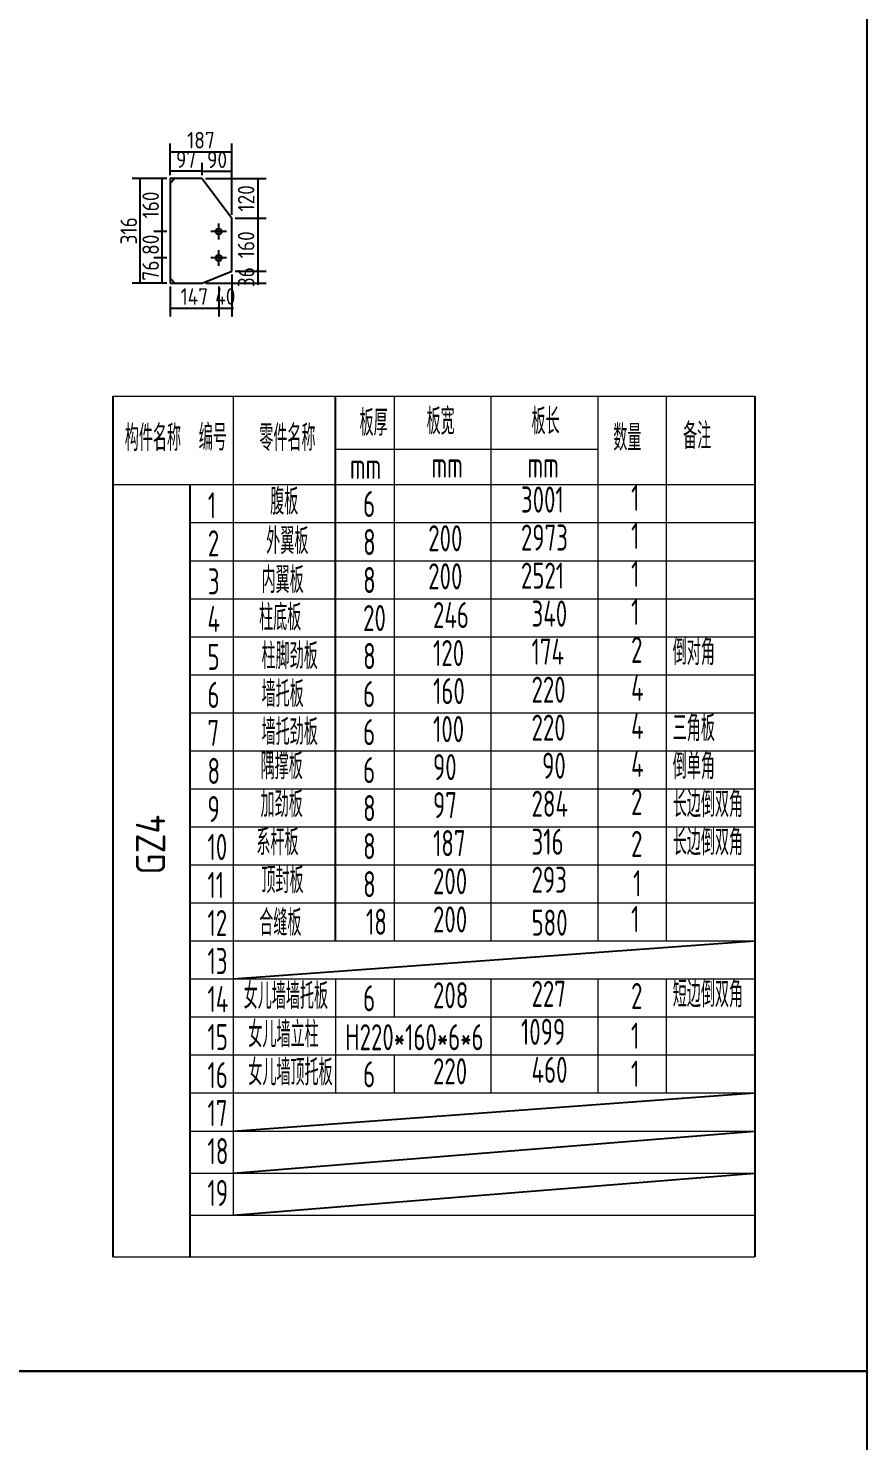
# Model space of a CAD drawing. Extents: x 533809 to 747315, y -17138 to 180511.
# Drawn here: x 647204 to 652269, y 137842 to 146370 of the extents above; entities that cross this region are included whole.
import ezdxf

# ---------------------------------------------------------------- set-up
doc = ezdxf.new("R2010")
doc.units = 0
doc.header["$LTSCALE"] = 1000
doc.header["$MEASUREMENT"] = 0
doc.linetypes.add('CENTER', pattern=[50.8, 31.75, -6.35, 6.35, -6.35])
doc.layers.add('轴线层', color=1, linetype='CENTER', lineweight=15)
doc.layers.add('钢架', color=7, linetype='Continuous', lineweight=25)
doc.styles.add('hz', font='gbenor.shx', dxfattribs={"width": 0.75, "height": 100, "bigfont": 'gbcbig.shx'})
doc.styles.get("Standard").update_dxf_attribs({"font": 'gbenor.shx', "bigfont": 'gbcbig.shx'})
doc.dimstyles.get("Standard").update_dxf_attribs({"dimscale": 100, "dimtxt": 3.5, "dimasz": 1, "dimexe": 2.5, "dimexo": 3, "dimgap": 1.5, "dimtad": 1, "dimdec": 0, "dimzin": 0, "dimdsep": 46, "dimtxsty": 'Standard', "dimblk": 'ARCHTICK', "dimcen": 0.09, "dimadec": 0, "dimazin": 0, "dimtfac": 1, "dimtdec": 0, "dimtix": 1, "dimtmove": 2, "dimatfit": 3, "dimfxl": 1, "dimtolj": 1, "dimtzin": 0, "dimarcsym": 0})

# ---------------------------------------------------------------- blocks, each defined once
blk = doc.blocks.new('_ArchTick')
at = {"color": 0, "linetype": 'ByBlock', "const_width": 0.4}
blk.add_lwpolyline([(-0.5, -0.5), (0.5, 0.5)], dxfattribs=at)
blk = doc.blocks.new('*D2134')
at = {"color": 3, "lineweight": -2}
for p, q in [((648040.4, 144982.7), (647963.5, 144982.7)), ((648013.5, 144830.7), (648013.5, 144982.7)), ((648040.4, 144830.7), (647963.5, 144830.7))]:
    blk.add_line(p, q, dxfattribs=at)
at = {"layer": 'Defpoints', "color": 0}
for p in [(648013.5, 144982.7), (648060.4, 144982.7), (648060.4, 144830.7)]:
    blk.add_point(p, dxfattribs=at)
at = {"color": 3, "lineweight": -2, "xscale": 10, "yscale": 10, "zscale": 10}
for p, rotation in [((648013.5, 144982.7), 90), ((648013.5, 144830.7), 270)]:
    blk.add_blockref('_ArchTick', p, dxfattribs=dict(at, rotation=rotation))
at = {"color": 0, "insert": (647943.5, 144906.7), "char_height": 100, "attachment_point": 5, "rotation": 90}
blk.add_mtext('\\A1;76', dxfattribs=at)
blk = doc.blocks.new('*D2128')
at = {"color": 3, "lineweight": -2}
for p, q in [((648040.4, 145142.7), (647963.5, 145142.7)), ((648013.5, 144982.7), (648013.5, 145142.7)), ((648040.4, 144982.7), (647963.5, 144982.7))]:
    blk.add_line(p, q, dxfattribs=at)
at = {"layer": 'Defpoints', "color": 0}
for p in [(648013.5, 145142.7), (648060.4, 145142.7), (648060.4, 144982.7)]:
    blk.add_point(p, dxfattribs=at)
at = {"color": 3, "lineweight": -2, "xscale": 10, "yscale": 10, "zscale": 10}
for p, rotation in [((648013.5, 145142.7), 90), ((648013.5, 144982.7), 270)]:
    blk.add_blockref('_ArchTick', p, dxfattribs=dict(at, rotation=rotation))
at = {"color": 0, "insert": (647943.5, 145062.7), "char_height": 100, "attachment_point": 5, "rotation": 90}
blk.add_mtext('\\A1;80', dxfattribs=at)
blk = doc.blocks.new('*D2129')
at = {"color": 3, "lineweight": -2}
for p, q in [((648040.4, 145462.7), (647963.5, 145462.7)), ((648013.5, 145142.7), (648013.5, 145462.7)), ((648040.4, 145142.7), (647963.5, 145142.7))]:
    blk.add_line(p, q, dxfattribs=at)
at = {"layer": 'Defpoints', "color": 0}
for p in [(648013.5, 145462.7), (648060.4, 145462.7), (648060.4, 145142.7)]:
    blk.add_point(p, dxfattribs=at)
at = {"color": 3, "lineweight": -2, "xscale": 10, "yscale": 10, "zscale": 10}
for p, rotation in [((648013.5, 145462.7), 90), ((648013.5, 145142.7), 270)]:
    blk.add_blockref('_ArchTick', p, dxfattribs=dict(at, rotation=rotation))
at = {"color": 0, "insert": (647943.5, 145302.7), "char_height": 100, "attachment_point": 5, "rotation": 90}
blk.add_mtext('\\A1;160', dxfattribs=at)
blk = doc.blocks.new('*D2130')
at = {"color": 3, "lineweight": -2}
for p, q in [((648060.4, 144810.7), (648060.4, 144630.2)), ((648354.4, 144810.7), (648354.4, 144630.2)), ((648060.4, 144680.2), (648354.4, 144680.2))]:
    blk.add_line(p, q, dxfattribs=at)
at = {"layer": 'Defpoints', "color": 0}
for p in [(648060.4, 144830.7), (648354.4, 144830.7), (648354.4, 144680.2)]:
    blk.add_point(p, dxfattribs=at)
at = {"color": 3, "lineweight": -2, "xscale": 10, "yscale": 10, "zscale": 10, "rotation": 180}
blk.add_blockref('_ArchTick', (648060.4, 144680.2), dxfattribs=at)
at = {"color": 3, "lineweight": -2, "xscale": 10, "yscale": 10, "zscale": 10}
blk.add_blockref('_ArchTick', (648354.4, 144680.2), dxfattribs=at)
at = {"color": 0, "insert": (648207.4, 144750.2), "char_height": 100, "attachment_point": 5}
blk.add_mtext('\\A1;147', dxfattribs=at)
blk = doc.blocks.new('*D2135')
at = {"color": 3, "lineweight": -2}
for p, q in [((648434.4, 144882.7), (648434.4, 144630.2)), ((648354.4, 144810.7), (648354.4, 144630.2)), ((648354.4, 144680.2), (648344.4, 144680.2)), ((648354.4, 144680.2), (648434.4, 144680.2)), ((648434.4, 144680.2), (648444.4, 144680.2))]:
    blk.add_line(p, q, dxfattribs=at)
at = {"layer": 'Defpoints', "color": 0}
for p in [(648434.4, 144902.7), (648354.4, 144830.7), (648434.4, 144680.2)]:
    blk.add_point(p, dxfattribs=at)
at = {"color": 3, "lineweight": -2, "xscale": 10, "yscale": 10, "zscale": 10}
blk.add_blockref('_ArchTick', (648354.4, 144680.2), dxfattribs=at)
at = {"color": 3, "lineweight": -2, "xscale": 10, "yscale": 10, "zscale": 10, "rotation": 180}
blk.add_blockref('_ArchTick', (648434.4, 144680.2), dxfattribs=at)
at = {"color": 0, "insert": (648394.4, 144750.2), "char_height": 100, "attachment_point": 5}
blk.add_mtext('\\A1;40', dxfattribs=at)
blk = doc.blocks.new('*D2131')
at = {"color": 3, "lineweight": -2}
for p, q in [((648060.4, 145482.7), (648060.4, 145556.6)), ((648254.4, 145506.6), (648060.4, 145506.6)), ((648254.4, 145482.7), (648254.4, 145556.6))]:
    blk.add_line(p, q, dxfattribs=at)
at = {"layer": 'Defpoints', "color": 0}
for p in [(648060.4, 145506.6), (648060.4, 145462.7), (648254.4, 145462.7)]:
    blk.add_point(p, dxfattribs=at)
at = {"color": 3, "lineweight": -2, "xscale": 10, "yscale": 10, "zscale": 10}
for p, rotation in [((648060.4, 145506.6), 179.9999999999828), ((648254.4, 145506.6), 359.9999999999828)]:
    blk.add_blockref('_ArchTick', p, dxfattribs=dict(at, rotation=rotation))
at = {"color": 0, "insert": (648157.4, 145576.6), "char_height": 100, "attachment_point": 5}
blk.add_mtext('\\A1;97', dxfattribs=at)
blk = doc.blocks.new('*D2136')
at = {"color": 3, "lineweight": -2}
for p, q in [((648040.4, 145462.7), (647830.8, 145462.7)), ((647880.8, 144830.7), (647880.8, 145462.7)), ((648040.4, 144830.7), (647830.8, 144830.7))]:
    blk.add_line(p, q, dxfattribs=at)
at = {"layer": 'Defpoints', "color": 0}
for p in [(647880.8, 145462.7), (648060.4, 145462.7), (648060.4, 144830.7)]:
    blk.add_point(p, dxfattribs=at)
at = {"color": 3, "lineweight": -2, "xscale": 10, "yscale": 10, "zscale": 10}
for p, rotation in [((647880.8, 145462.7), 90), ((647880.8, 144830.7), 270)]:
    blk.add_blockref('_ArchTick', p, dxfattribs=dict(at, rotation=rotation))
at = {"color": 0, "insert": (647810.8, 145146.7), "char_height": 100, "attachment_point": 5, "rotation": 90}
blk.add_mtext('\\A1;316', dxfattribs=at)
blk = doc.blocks.new('*D2137')
at = {"color": 3, "lineweight": -2}
for p, q in [((648254.4, 145482.7), (648254.4, 145555.8)), ((648254.4, 145505.8), (648434.4, 145505.8)), ((648434.4, 145242.7), (648434.4, 145555.8))]:
    blk.add_line(p, q, dxfattribs=at)
at = {"layer": 'Defpoints', "color": 0}
for p in [(648434.4, 145505.8), (648254.4, 145462.7), (648434.4, 145222.7)]:
    blk.add_point(p, dxfattribs=at)
at = {"color": 3, "lineweight": -2, "xscale": 10, "yscale": 10, "zscale": 10, "rotation": 180}
blk.add_blockref('_ArchTick', (648254.4, 145505.8), dxfattribs=at)
at = {"color": 3, "lineweight": -2, "xscale": 10, "yscale": 10, "zscale": 10}
blk.add_blockref('_ArchTick', (648434.4, 145505.8), dxfattribs=at)
at = {"color": 0, "insert": (648344.4, 145575.8), "char_height": 100, "attachment_point": 5}
blk.add_mtext('\\A1;90', dxfattribs=at)
blk = doc.blocks.new('*D2132')
at = {"color": 3, "lineweight": -2}
for p, q in [((648274.4, 145462.7), (648640.2, 145462.7)), ((648590.2, 145462.7), (648590.2, 145222.7)), ((648454.4, 145222.7), (648640.2, 145222.7))]:
    blk.add_line(p, q, dxfattribs=at)
at = {"layer": 'Defpoints', "color": 0}
for p in [(648254.4, 145462.7), (648434.4, 145222.7), (648590.2, 145222.7)]:
    blk.add_point(p, dxfattribs=at)
at = {"color": 3, "lineweight": -2, "xscale": 10, "yscale": 10, "zscale": 10}
for p, rotation in [((648590.2, 145462.7), 90), ((648590.2, 145222.7), 270)]:
    blk.add_blockref('_ArchTick', p, dxfattribs=dict(at, rotation=rotation))
at = {"color": 0, "insert": (648520.2, 145342.7), "char_height": 100, "attachment_point": 5, "rotation": 90}
blk.add_mtext('\\A1;120', dxfattribs=at)
blk = doc.blocks.new('*D2138')
at = {"color": 3, "lineweight": -2}
for p, q in [((648454.4, 145222.7), (648640.2, 145222.7)), ((648590.2, 145222.7), (648590.2, 144902.7)), ((648454.4, 144902.7), (648640.2, 144902.7))]:
    blk.add_line(p, q, dxfattribs=at)
at = {"layer": 'Defpoints', "color": 0}
for p in [(648434.4, 145222.7), (648434.4, 144902.7), (648590.2, 144902.7)]:
    blk.add_point(p, dxfattribs=at)
at = {"color": 3, "lineweight": -2, "xscale": 10, "yscale": 10, "zscale": 10}
for p, rotation in [((648590.2, 145222.7), 90), ((648590.2, 144902.7), 270)]:
    blk.add_blockref('_ArchTick', p, dxfattribs=dict(at, rotation=rotation))
at = {"color": 0, "insert": (648520.2, 145062.7), "char_height": 100, "attachment_point": 5, "rotation": 90}
blk.add_mtext('\\A1;160', dxfattribs=at)
blk = doc.blocks.new('*D2139')
at = {"color": 3, "lineweight": -2}
for p, q in [((648454.4, 144902.7), (648640.2, 144902.7)), ((648590.2, 144902.7), (648590.2, 144912.7)), ((648590.2, 144902.7), (648590.2, 144830.7)), ((648274.4, 144830.7), (648640.2, 144830.7)), ((648590.2, 144830.7), (648590.2, 144820.7))]:
    blk.add_line(p, q, dxfattribs=at)
at = {"layer": 'Defpoints', "color": 0}
for p in [(648434.4, 144902.7), (648254.4, 144830.7), (648590.2, 144830.7)]:
    blk.add_point(p, dxfattribs=at)
at = {"color": 3, "lineweight": -2, "xscale": 10, "yscale": 10, "zscale": 10}
for p, rotation in [((648590.2, 144902.7), 270), ((648590.2, 144830.7), 90)]:
    blk.add_blockref('_ArchTick', p, dxfattribs=dict(at, rotation=rotation))
at = {"color": 0, "insert": (648520.2, 144866.7), "char_height": 100, "attachment_point": 5, "rotation": 90}
blk.add_mtext('\\A1;36', dxfattribs=at)
blk = doc.blocks.new('*D2133')
at = {"color": 3, "lineweight": -2}
for p, q in [((648060.4, 145482.7), (648060.4, 145674)), ((648434.4, 145242.7), (648434.4, 145674)), ((648060.4, 145624), (648434.4, 145624))]:
    blk.add_line(p, q, dxfattribs=at)
at = {"layer": 'Defpoints', "color": 0}
for p in [(648434.4, 145624), (648060.4, 145462.7), (648434.4, 145222.7)]:
    blk.add_point(p, dxfattribs=at)
at = {"color": 3, "lineweight": -2, "xscale": 10, "yscale": 10, "zscale": 10, "rotation": 180}
blk.add_blockref('_ArchTick', (648060.4, 145624), dxfattribs=at)
at = {"color": 3, "lineweight": -2, "xscale": 10, "yscale": 10, "zscale": 10}
blk.add_blockref('_ArchTick', (648434.4, 145624), dxfattribs=at)
at = {"color": 0, "insert": (648247.4, 145694), "char_height": 100, "attachment_point": 5}
blk.add_mtext('\\A1;187', dxfattribs=at)

msp = doc.modelspace()

# ---------------------------------------------------------------- linework, layer by layer
for p, q in [((648060.4, 145462.7), (648060.4, 144830.7)), ((648254.4, 145462.7), (648060.4, 145462.7)), ((648060.4, 145432.7), (648090.4, 145462.7)), ((648254.4, 145462.7), (648434.4, 145222.7)), ((648434.4, 144902.7), (648434.4, 145222.7)), ((648402.4, 145142.7), (648306.4, 145142.7)), ((648354.4, 145094.7), (648354.4, 145190.7)), ((648402.4, 144982.7), (648306.4, 144982.7)), ((648354.4, 144934.7), (648354.4, 145030.7)), ((648254.4, 144830.7), (648434.4, 144902.7)), ((648060.4, 144860.7), (648090.4, 144830.7)), ((648060.4, 144830.7), (648254.4, 144830.7)), ((649060.9, 140860), (649060.9, 144148.3)), ((651593.1, 144148.3), (651593.1, 138952.3)), ((648441.2, 140630.5), (651593.1, 140860)), ((648441.2, 139710.3), (651593.1, 139941.9)), ((648441.2, 139457.6), (651593.1, 139710.3)), ((648441.2, 139204.9), (651593.1, 139457.6))]:
    msp.add_line(p, q)
at = {"color": 1}
for p, q in [((647715.3, 144148.3), (647715.3, 138952.3)), ((648181.2, 138952.3), (648181.2, 143614.3))]:
    msp.add_line(p, q, dxfattribs=at)
for points in [[(640389.1, 146662.3), (652269.1, 146662.3), (652269.1, 138262.3), (640389.1, 138262.3)], [(640389.1, 138262.3), (652269.1, 138262.3), (652269.1, 129862.3), (640389.1, 129862.3)]]:
    msp.add_lwpolyline(points, close=True)
for centre in [(648354.4, 145142.7), (648354.4, 144982.7)]:
    msp.add_circle(centre, 18)
at = {"layer": '钢架', "lineweight": 13}
for p, q in [((647715.3, 144148.3), (651593.1, 144148.3)), ((648441.2, 144148.3), (648441.2, 139204.9)), ((649414.7, 144148.3), (649414.7, 142466.7)), ((649414.7, 144148.3), (649414.7, 142237.2)), ((649998.7, 144148.3), (649998.7, 140860)), ((650643.7, 144148.3), (650643.7, 140860)), ((651056.4, 144148.3), (651056.4, 140860)), ((649060.9, 143828.9), (650643.7, 143828.9)), ((647715.3, 143614.3), (651593.1, 143614.3)), ((648181.2, 143384.8), (651593.1, 143384.8)), ((648181.2, 143155.2), (651593.1, 143155.2)), ((648181.2, 142925.7), (651593.1, 142925.7)), ((648181.2, 142925.7), (651593.1, 142925.7)), ((648181.2, 142696.2), (651593.1, 142696.2)), ((648181.2, 142466.7), (651593.1, 142466.7)), ((648181.2, 142237.2), (651593.1, 142237.2)), ((649414.7, 142237.2), (649414.7, 142007.4)), ((649414.7, 142237.2), (649414.7, 140860)), ((648181.2, 142007.6), (651593.1, 142007.6)), ((648181.2, 141778.1), (651593.1, 141778.1)), ((648181.2, 141548.6), (651593.1, 141548.6)), ((648181.2, 141319.1), (651593.1, 141319.1)), ((648181.2, 141319.1), (651593.1, 141319.1)), ((648181.2, 141319.1), (651593.1, 141319.1)), ((648181.2, 141319.1), (651593.1, 141319.1)), ((648181.2, 141089.6), (651593.1, 141089.6)), ((648181.2, 141089.6), (651593.1, 141089.6)), ((648181.2, 140860), (651593.1, 140860)), ((648181.2, 140860), (651593.1, 140860)), ((648181.2, 140860), (651593.1, 140860)), ((648181.2, 140860), (651593.1, 140860)), ((649414.7, 140862.2), (649414.7, 140860)), ((648181.2, 140630.5), (651593.1, 140630.5)), ((648181.2, 140630.5), (651593.1, 140630.5)), ((649060.9, 140630.5), (649060.9, 139941.9)), ((649414.7, 140630.5), (649414.7, 140401)), ((649414.7, 140630.5), (649414.7, 140401)), ((649998.7, 140630.5), (649998.7, 139941.9)), ((650643.7, 140630.5), (650643.7, 139941.9)), ((651056.4, 140630.5), (651056.4, 139941.9)), ((648181.2, 140401), (651593.1, 140401)), ((648181.2, 140401), (651593.1, 140401)), ((648181.2, 140401), (651593.1, 140401)), ((648181.2, 140401), (651593.1, 140401)), ((648181.2, 140171.5), (651593.1, 140171.5)), ((648181.2, 140171.5), (651593.1, 140171.5)), ((648181.2, 140171.5), (651593.1, 140171.5)), ((648181.2, 140171.5), (651593.1, 140171.5)), ((649414.7, 140171.5), (649414.7, 139941.9)), ((648181.2, 139941.9), (651593.1, 139941.9)), ((648181.2, 139941.9), (651593.1, 139941.9)), ((648181.2, 139941.9), (651593.1, 139941.9)), ((648181.2, 139941.9), (651593.1, 139941.9)), ((648181.2, 139710.3), (651593.1, 139710.3)), ((648181.2, 139457.6), (651593.1, 139457.6)), ((648181.2, 139457.6), (651593.1, 139457.6)), ((648181.2, 139457.6), (651593.1, 139457.6)), ((648181.2, 139457.6), (651593.1, 139457.6)), ((648181.2, 139457.6), (651593.1, 139457.6)), ((648181.2, 139204.9), (651593.1, 139204.9)), ((649060.9, 139204.9), (649060.9, 139201.3)), ((647715.3, 138952.3), (651593.1, 138952.3))]:
    msp.add_line(p, q, dxfattribs=at)

# ---------------------------------------------------------------- texts
at = {"layer": '轴线层', "color": 4, "linetype": 'ByBlock', "insert": (647854.5, 141260.7), "char_height": 177.06, "attachment_point": 1, "rotation": 90}
msp.add_mtext_dynamic_manual_height_columns('GZ4', width=1139.904, gutter_width=12.5, heights=[0], dxfattribs=at).dxf.set("width", 1038.225)
at = {"layer": '钢架', "lineweight": 13, "attachment_point": 1, "style": 'hz'}
for s, insert, char_height, width in [('板厚', (649205.4, 144066.4), 157.39, 645.006), ('板宽', (649610.2, 144075.3), 157.39, 645.006), ('板长', (650243.8, 144075.3), 157.39, 645.006), ('构件名称', (647787.2, 143975.1), 157.39, 645.006), ('编号', (648233.9, 143977.9), 157.39, 645.006), ('零件名称', (648599.5, 143975.1), 157.39, 645.006), ('数量', (650738.1, 143976.4), 157.39, 645.006), ('备注', (651159.6, 143986.4), 157.39, 645.006), ('mm', (649147.2, 143805.9), 157.39, 727.44), ('mm', (649640, 143813.4), 157.39, 645.006), ('mm', (650219.7, 143813.4), 157.39, 645.006), (' 腹板', (648601.2, 143590.9), 157.39, 645.006), ('\\pi400,t600;    3001', (649524.1, 143602.9), 157.386, 976.781), ('\\pi400,t600;    1', (650189.5, 143613.6), 157.386, 976.781), ('1', (648288.9, 143568.4), 157.4, 645.006), ('\\pi400,t600;    6', (648570.7, 143576.2), 157.386, 976.781), ('外翼板', (648641.4, 143352.2), 157.39, 645.006), ('\\pi400,t600;    8', (648570.7, 143346.6), 157.386, 976.781), ('\\pi400,t600;    200', (648964.1, 143369.1), 157.386, 976.781), ('\\pi400,t600;    2973', (649524.1, 143373.4), 157.386, 976.781), ('\\pi400,t600;    1', (650189.5, 143384.1), 157.386, 976.781), ('2', (648288.9, 143338.9), 157.4, 645.006), ('3', (648288.9, 143109.3), 157.4, 645.006), ('内翼板', (648613.3, 143117.4), 157.39, 645.006), ('\\pi400,t600;    8', (648570.7, 143117.1), 157.386, 976.781), ('\\pi400,t600;    200', (648964.1, 143139.6), 157.386, 976.781), ('\\pi400,t600;    2521', (649524.1, 143143.9), 157.386, 976.781), ('\\pi400,t600;    1', (650189.5, 143154.5), 157.386, 976.781), ('\\pi400,t600;    1', (650189.5, 142925), 157.386, 976.781), ('4', (648286.7, 142882.6), 157.4, 645.006), ('柱底板', (648598.3, 142891.3), 157.39, 645.006), ('\\pi400,t600;    20', (648570.7, 142887.6), 157.386, 976.781), ('\\pi400,t600;    246', (648992.8, 142905.8), 157.386, 976.781), ('\\pi400,t600;     340', (649524.1, 142914.4), 157.386, 976.781), ('柱脚劲板', (648613.3, 142658.3), 157.39, 645.006), ('\\pi400,t600;    120', (648992.8, 142676.3), 157.386, 976.781), ('\\pi400,t600;     174', (649524.1, 142684.8), 157.386, 976.781), ('\\pi400,t600;    2', (650189.5, 142695.5), 157.386, 976.781), ('倒对角', (651097.2, 142682), 157.39, 645.006), ('5', (648286.7, 142653.1), 157.4, 645.006), ('\\pi400,t600;    8', (648570.7, 142658.1), 157.386, 976.781), ('6', (648286.7, 142423.6), 157.4, 645.006), ('墙托板', (648613.3, 142428.8), 157.39, 645.006), ('\\pi400,t600;    6', (648570.7, 142428.5), 157.386, 976.781), ('\\pi400,t600;    160', (648992.8, 142446.7), 157.386, 976.781), ('\\pi400,t600;     220', (649524.1, 142455.3), 157.386, 976.781), ('\\pi400,t600;    4', (650189.5, 142466), 157.386, 976.781), ('\\pi400,t600;    4', (650189.5, 142236.5), 157.386, 976.781), ('三角板', (651097.2, 142222.9), 157.39, 645.006), ('7', (648286.7, 142194.1), 157.4, 645.006), ('墙托劲板', (648613.3, 142199.3), 157.39, 645.006), ('\\pi400,t600;    6', (648570.7, 142199), 157.386, 976.781), ('\\pi400,t600;    100', (648992.8, 142217.2), 157.386, 976.781), ('\\pi400,t600;     220', (649524.1, 142225.8), 157.386, 976.781), ('隅撑板', (648607.5, 141993.4), 157.39, 645.006), ('\\pi400,t600;    90', (648992.8, 141987.7), 157.386, 976.781), ('\\pi400,t600;      90', (649524.1, 141996.3), 157.386, 976.781), ('\\pi400,t600;    4', (650189.5, 142006.9), 157.386, 976.781), ('倒单角', (651097.2, 141993.4), 157.39, 645.006), ('8', (648286.7, 141964.6), 157.4, 645.006), ('\\pi400,t600;    6', (648570.7, 141969.5), 157.386, 976.781), ('9', (648286.7, 141735), 157.4, 645.006), ('加劲板', (648607.5, 141763.9), 157.39, 645.006), ('\\pi400,t600;    8', (648570.7, 141740), 157.386, 976.781), ('\\pi400,t600;    97', (648992.8, 141758.2), 157.386, 976.781), ('\\pi400,t600;     284', (649524.1, 141766.7), 157.386, 976.781), ('\\pi400,t600;    2', (650189.5, 141777.4), 157.386, 976.781), ('长边倒双角', (651097.2, 141763.9), 157.39, 645.006), ('10', (648286.7, 141505.5), 157.39, 645.006), ('  系杆板', (648454, 141534.4), 157.39, 798.54), ('\\pi400,t600;    8', (648570.7, 141510.5), 157.386, 976.781), ('\\pi400,t600;    187', (648992.8, 141528.7), 157.386, 1221.098), ('\\pi400,t600;     316', (649524.1, 141537.2), 157.386, 976.781), ('\\pi400,t600;    2', (650189.4, 141524.2), 157.386, 976.781), ('长边倒双角', (651097.2, 141534.4), 157.39, 645.006), ('顶封板', (648612.5, 141304.9), 157.39, 344.589), ('\\pi400,t600;    200', (648992.8, 141299.1), 157.386, 1103.062), ('\\pi400,t600;     293', (649524.1, 141307.7), 157.386, 976.781), ('11', (648286.7, 141276), 157.39, 645.006), ('\\pi400,t600;    8', (648570.7, 141280.9), 157.386, 976.781), ('\\pi400,t600;     1', (650137.5, 141285.7), 157.386, 976.781), ('12', (648286.7, 141046.5), 157.39, 645.006), ('  合缝板', (648471.4, 141048), 157.39, 645.006), ('\\pi400,t600;     18', (648524.1, 141053.6), 157.386, 976.781), ('\\pi400,t600;    200', (648992.8, 141068), 157.386, 976.781), ('\\pi400,t600;     580', (649524.1, 141048.8), 157.386, 976.781), ('\\pi400,t600;   1', (650253.2, 141071.2), 157.386, 976.781), ('13', (648286.7, 140816.9), 157.39, 645.006), (' 女儿墙墙托板', (648441.2, 140606), 157.39, 1028.695), ('\\pi400,t600;     227', (649524.1, 140619.1), 157.386, 976.781), ('短边倒双角', (651097.2, 140616.3), 157.39, 645.006), ('14', (648286.7, 140587.4), 157.39, 645.006), ('\\pi400,t600;    6', (648570.7, 140592.4), 157.386, 976.781), ('\\pi400,t600;    208', (648992.8, 140610.6), 157.386, 976.781), ('\\pi400,t600;    2', (650189.4, 140606.1), 157.386, 976.781), ('女儿墙立柱', (648533.3, 140373.9), 157.39, 645.006), ('\\pi400,t600;    1099', (649524.1, 140389.6), 157.386, 976.781), ('\\pi400,t600;   1', (650253.2, 140366), 157.386, 976.781), ('15', (648286.7, 140357.9), 157.39, 645.006), ('\\pi400,t600;H220*160*6*6   ', (648718.6, 140357.2), 157.386, 1068.691), ('16', (648286.7, 140128.4), 157.39, 645.006), ('女儿墙顶托板', (648533.3, 140144.4), 157.39, 645.006), ('\\pi400,t600;    6', (648570.7, 140133.3), 157.386, 976.781), ('\\pi400,t600;    220', (648992.8, 140151.5), 157.386, 976.781), ('\\pi400,t600;     460', (649524.1, 140160.1), 157.386, 976.781), ('\\pi400,t600;   1', (650253.2, 140136.5), 157.386, 976.781), ('17', (648286.7, 139898.9), 157.39, 645.006), ('18', (648286.7, 139669.3), 157.39, 645.006), ('19', (648286.7, 139416.7), 157.39, 645.006)]:
    msp.add_mtext(s, dxfattribs=dict(at, insert=insert, char_height=char_height, width=width))

# ---------------------------------------------------------------- dimensions: what is measured, and where the dimension line sits
for base, p1, p2, picture, middle in [((648434.4, 145624), (648060.4, 145462.7), (648434.4, 145222.7), '*D2133', (648247.4, 145694)), ((648434.4, 145505.8), (648254.4, 145462.7), (648434.4, 145222.7), '*D2137', (648344.4, 145575.8)), ((648434.4, 144680.2), (648354.4, 144830.7), (648434.4, 144902.7), '*D2135', (648394.4, 144750.2)), ((648354.4, 144680.2), (648060.4, 144830.7), (648354.4, 144830.7), '*D2130', (648207.4, 144750.2))]:
    dim = msp.add_linear_dim(base=base, p1=p1, p2=p2, dimstyle='Standard', override={"dimtxt": 1, "dimasz": 0.1, "dimexe": 0.5, "dimexo": 0.2, "dimgap": 0.2, "dimlfac": 0.5, "dimclrd": 3, "dimclre": 3})
    dim.commit()
    dim.dimension.update_dxf_attribs({"geometry": picture, "text_midpoint": middle})
for p1, distance, picture, middle in [((648254.4, 145462.7), -43.9, '*D2131', (648157.4, 145576.6)), ((648060.4, 144830.7), 179.6, '*D2136', (647810.8, 145146.7))]:
    dim = msp.add_aligned_dim(p1=p1, p2=(648060.4, 145462.7), distance=distance, dimstyle='Standard', override={"dimtxt": 1, "dimasz": 0.1, "dimexe": 0.5, "dimexo": 0.2, "dimgap": 0.2, "dimlfac": 0.5, "dimclrd": 3, "dimclre": 3})
    dim.commit()
    dim.dimension.update_dxf_attribs({"geometry": picture, "text_midpoint": middle})
for base, p1, p2, picture, middle in [((648013.5, 145462.7), (648060.4, 145142.7), (648060.4, 145462.7), '*D2129', (647943.5, 145302.7)), ((648590.2, 145222.7), (648254.4, 145462.7), (648434.4, 145222.7), '*D2132', (648520.2, 145342.7)), ((648590.2, 144902.7), (648434.4, 145222.7), (648434.4, 144902.7), '*D2138', (648520.2, 145062.7)), ((648013.5, 145142.7), (648060.4, 144982.7), (648060.4, 145142.7), '*D2128', (647943.5, 145062.7)), ((648013.5, 144982.7), (648060.4, 144830.7), (648060.4, 144982.7), '*D2134', (647943.5, 144906.7)), ((648590.2, 144830.7), (648434.4, 144902.7), (648254.4, 144830.7), '*D2139', (648520.2, 144866.7))]:
    dim = msp.add_linear_dim(base=base, p1=p1, p2=p2, angle=90, dimstyle='Standard', override={"dimtxt": 1, "dimasz": 0.1, "dimexe": 0.5, "dimexo": 0.2, "dimgap": 0.2, "dimlfac": 0.5, "dimclrd": 3, "dimclre": 3})
    dim.commit()
    dim.dimension.update_dxf_attribs({"geometry": picture, "text_midpoint": middle})

doc.saveas('drawing.dxf')
